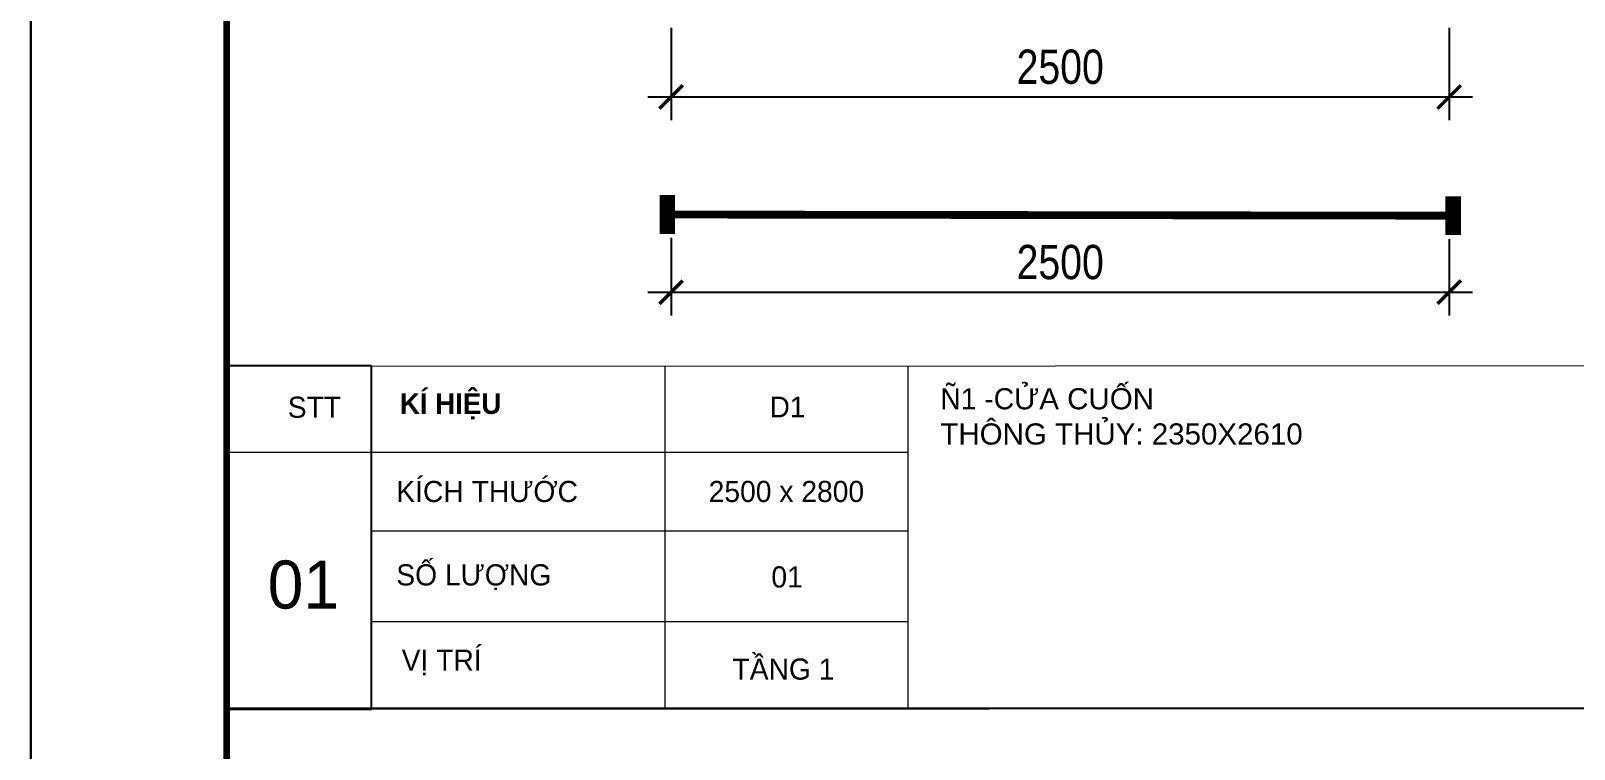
# Model space of a CAD drawing. Header units: inches. Extents: x 236662 to 497023, y -248575 to 81795.
# Drawn here: x 282445 to 287403, y -243015 to -240708 of the extents above; entities that cross this region are included whole.
import ezdxf

# ---------------------------------------------------------------- set-up
doc = ezdxf.new("R2010")
doc.units = ezdxf.units.IN
doc.header["$LTSCALE"] = 10
doc.header["$MEASUREMENT"] = 0
doc.linetypes.add('DASHED2', pattern=[0.375, 0.25, -0.125])
for name, color, linetype, lineweight in [('02. HP_BE TONG', 1, 'Continuous', 35), ('06. HP_THAY 1', 134, 'Continuous', 15), ('GHICHU', 7, 'Continuous', 9)]:
    doc.layers.add(name, color=color, linetype=linetype, lineweight=lineweight)
for name, color, linetype in [('04. HP_CUA', 153, 'Continuous'), ('07. HP_KY HIEU', 43, 'Continuous'), ('08. HP_DIM', 118, 'Continuous')]:
    doc.layers.add(name, color=color, linetype=linetype)
doc.layers.add('Tpl_Bound', color=1, linetype='Continuous', plot=False)
doc.styles.add('AVO', font='VNI-Avo-Bold.TTF')
doc.styles.add('text2', font='VHELVCN.TTF')
doc.styles.add('VNI-SMISS', font='VSWISC.TTF')
doc.dimstyles.new('AL-100 (1-50)', dxfattribs={"dimscale": 0.5, "dimtxt": 220, "dimasz": 150, "dimexe": 150, "dimexo": 150, "dimgap": 80, "dimtad": 1, "dimdec": 0, "dimzin": 9, "dimtxsty": 'text2', "dimblk": 'ARCHTICK', "dimcen": 1, "dimdle": 150, "dimclrd": 256, "dimclre": 256, "dimclrt": 7, "dimadec": 0, "dimazin": 0, "dimtfac": 1, "dimtdec": 0, "dimtix": 1, "dimtmove": 2, "dimatfit": 3, "dimldrblk": 'ARCHTICK', "dimfxl": 1, "dimtolj": 1, "dimtzin": 0, "dimlwd": -1, "dimlwe": -1, "dimarcsym": 0})

# ---------------------------------------------------------------- blocks, each defined once
blk = doc.blocks.new('KHUNG TEN A-3')
at = {"layer": '02. HP_BE TONG', "color": 1, "const_width": 0.5}
blk.add_lwpolyline([(15.00000000000011, 5.000000000000682), (414.9999999999998, 5.000000000000682), (414.9999999999998, 292), (15.00000000000011, 292)], close=True, dxfattribs=at)
at = {"layer": '06. HP_THAY 1'}
blk.add_lwpolyline([(1.137e-13, 297), (420.0000000000002, 297), (420.0000000000002, 6.821e-13), (1.137e-13, 6.821e-13)], close=True, dxfattribs=at)
at = {"layer": 'Defpoints'}
blk.add_lwpolyline([(1.137e-13, 6.821e-13), (419.9999999999998, 6.821e-13), (419.9999999999998, 297), (1.137e-13, 297)], close=True, dxfattribs=at)
blk = doc.blocks.new('_ArchTick')
at = {"color": 0, "linetype": 'ByBlock', "const_width": 0.15}
blk.add_lwpolyline([(-0.5, -0.5), (0.5, 0.5)], dxfattribs=at)
blk = doc.blocks.new('*D1272')
at = {"layer": '08. HP_DIM', "transparency": 16777216}
for p, q in [((284502.0585223581, -241372.7576513001), (284502.0585223581, -241622.3098229482)), ((287002.0585223582, -241376.4976073807), (287002.0585223582, -241622.3098229482)), ((284427.0585223581, -241547.3098229482), (287077.0585223582, -241547.3098229482))]:
    blk.add_line(p, q, dxfattribs=at)
at = {"layer": 'Defpoints', "color": 0, "transparency": 16777216}
for p in [(284502.0585223581, -241297.7576513001), (287002.0585223582, -241301.4976073807), (287002.0585223582, -241547.3098229482)]:
    blk.add_point(p, dxfattribs=at)
at = {"layer": '08. HP_DIM', "transparency": 16777216, "xscale": 75, "yscale": 75, "zscale": 75, "rotation": 180}
blk.add_blockref('_ArchTick', (284502.0585223581, -241547.3098229482), dxfattribs=at)
at = {"layer": '08. HP_DIM', "transparency": 16777216, "xscale": 75, "yscale": 75, "zscale": 75}
blk.add_blockref('_ArchTick', (287002.0585223582, -241547.3098229482), dxfattribs=at)
at = {"layer": '08. HP_DIM', "color": 7, "transparency": 16777216, "insert": (285752.0585223582, -241451.1364896149), "char_height": 110, "attachment_point": 5, "style": 'text2'}
blk.add_mtext('\\A1;2500', dxfattribs=at)
blk = doc.blocks.new('*D1274')
at = {"layer": '08. HP_DIM', "transparency": 16777216}
for p, q in [((284502.0585223581, -240697.918535547), (284502.0585223581, -240995.0122151301)), ((287002.0585223582, -240697.918535547), (287002.0585223582, -240995.0122151301)), ((284427.0585223581, -240920.0122151301), (287077.0585223582, -240920.0122151301))]:
    blk.add_line(p, q, dxfattribs=at)
at = {"layer": 'Defpoints', "color": 0, "transparency": 16777216}
for p in [(284502.0585223581, -240622.918535547), (287002.0585223582, -240622.918535547), (287002.0585223582, -240920.0122151301)]:
    blk.add_point(p, dxfattribs=at)
at = {"layer": '08. HP_DIM', "transparency": 16777216, "xscale": 75, "yscale": 75, "zscale": 75, "rotation": 180}
blk.add_blockref('_ArchTick', (284502.0585223581, -240920.0122151301), dxfattribs=at)
at = {"layer": '08. HP_DIM', "transparency": 16777216, "xscale": 75, "yscale": 75, "zscale": 75}
blk.add_blockref('_ArchTick', (287002.0585223582, -240920.0122151301), dxfattribs=at)
at = {"layer": '08. HP_DIM', "color": 7, "transparency": 16777216, "insert": (285752.0585223582, -240823.8388817967), "char_height": 110, "attachment_point": 5, "style": 'text2'}
blk.add_mtext('\\A1;2500', dxfattribs=at)

msp = doc.modelspace()

# ---------------------------------------------------------------- linework, layer by layer
at = {"extrusion": (-0.0317872842735958, -2.4474067657e-06, 0.999494656590279), "elevation": -9315.993041583964}
msp.add_lwpolyline([(241806.0672796864, 283367.0009633544), (241806.0829515439, 282901.6479691772), (242908.3419846075, 282901.685090345), (242908.3263127501, 283367.0380845223)], close=True, dxfattribs=at)
at = {"layer": '04. HP_CUA', "const_width": 25.00000000000001}
for points in [[(284502.0585223581, -241347.7576513001), (284502.0585223581, -241247.7576513001), (284477.0585223582, -241247.7576513001), (284477.0585223582, -241347.7576513001)], [(287027.0585223582, -241351.4976073807), (287027.0585223582, -241251.4976073807), (287002.0585223582, -241251.4976073807), (287002.0585223582, -241351.4976073807)]]:
    msp.add_lwpolyline(points, close=True, dxfattribs=at)
at = {"layer": '04. HP_CUA', "linetype": 'DASHED2', "ltscale": 50, "const_width": 25.00000000000001}
msp.add_lwpolyline([(284502.0585223581, -241297.7576513001), (287002.0585223582, -241301.4976073807)], dxfattribs=at)
at = {"layer": '07. HP_KY HIEU'}
msp.add_line((297747.3517796373, -242884.4386358782, -318.6113195437673), (283073.4322439942, -242884.4386358782, -318.6113195437673), dxfattribs=at)
at = {"layer": 'GHICHU', "extrusion": (-0.0317872842735958, -2.4474067657e-06, 0.999494656590279)}
msp.add_line((283539.3596918106, -242886.4964133804, -303.7959620159362), (287932.8937019221, -242884.4326102576, -164.0668312244507), dxfattribs=at)
for points, elevation in [([(242906.6055560623, 287747.1978450746), (242908.3282333417, 283367.0380845868), (241806.8965425338, 283367.0009912819), (241805.1710119396, 287762.7565133538)], -9315.994227950943), ([(241806.7238861846, 284310.7129359991), (242908.2945296401, 284310.7912628312)], -9315.994227950943), ([(241806.8365452832, 285091.502825112), (242908.2682360913, 285091.5399132027)], -9315.99422795095), ([(242082.9962228742, 282901.6572948834), (242082.9224743576, 285091.5121232042)], -9315.994227950943), ([(242335.6282150045, 283367.0133084607), (242335.5701381606, 285091.5206317093)], -9315.99422795095), ([(242627.01262588, 283367.0231215164), (242626.9545490361, 285091.5304447651)], -9315.99422795095)]:
    msp.add_lwpolyline(points, dxfattribs=dict(at, elevation=elevation))
at = {"layer": 'Tpl_Bound', "color": 1}
msp.add_lwpolyline([(282444.5499781809, -248575.4826458538), (282444.5499781809, -236123.613782751), (300149.2264122116, -236123.613782751), (300149.2264122116, -248575.4826458538)], close=True, dxfattribs=at)

# ---------------------------------------------------------------- block references
at = {"color": 1, "xscale": 41.92548438755171, "yscale": 41.92548438755171, "zscale": 41.92548438755171}
msp.add_blockref('KHUNG TEN A-3', (282444.5499781809, -248575.4826458538, -318.6113195437673), dxfattribs=at)

# ---------------------------------------------------------------- texts
at = {"extrusion": (-0.0317872842735958, -2.4474067657e-06, 0.999494656590279), "char_height": 66.48360206804361, "attachment_point": 1, "text_direction": (0.9994946504680706, 0.0001106317095972, 0.0317872843497868), "style": 'AVO'}
for s, insert, width in [('KÍ HIEÄU', (283630.5178959323, -241871.7257454613, -300.8943403956874), 2771.728503199705), ('{\\fVNI-Avo|b0|i0|c0|p2;D1}', (284819.078390938, -241882.6472178153, -263.0941547191413), 133.5371207600156)]:
    msp.add_mtext(s, dxfattribs=dict(at, insert=insert, width=width))
at = {"linetype": 'ByBlock', "extrusion": (-0.0317872842735958, -2.4474067657e-06, 0.999494656590279), "insert": (283205.481671887, -242409.1004577485, -314.4132345345569), "char_height": 154.3048650313334, "width": 209.4255289790861, "attachment_point": 1, "text_direction": (0.9994946504680706, 0.0001106317095972, 0.0317872843497868), "style": 'VNI-SMISS'}
msp.add_mtext('{\\fVNI-Avo|b0|i0|c0|p2;01}', dxfattribs=at)
at = {"layer": 'GHICHU', "extrusion": (-0.0317872842735958, -2.4474067657e-06, 0.999494656590279), "char_height": 67.89414061378669, "text_direction": (0.9994946504680706, 0.0001106317095972, 0.0317872843497868), "style": 'AVO'}
for s, insert, width, attachment_point in [('{\\fVNI-Avo|b0|i0|c0|p2;Ñ1 -C\\fArial|b0|i0|c0|p34;ỬA CUỐN \\fVNI-Avo|b0|i0|c0|p2;\\P\\fArial|b0|i0|c0|p34;THÔNG THỦY: 2350X2610}', (285366.9090613866, -241855.5867315607, -245.6712346779599), 3340.635692033469, 1), ('{\\fVNI-Avo|b0|i0|c0|p2;STT}', (283269.9260690956, -241882.8186898384, -312.3623977582391), 243.5648121433058, 1), ('{\\fVNI-Avo|b0|i0|c0|p2;KÍCH THÖÔÙC}', (283618.7265694332, -242153.4599834415, -301.2700340156517), 4370.635049666486, 1), ('{\\fVNI-Avo|b0|i0|c0|p2;2500 x 2800}', (284622.4345875291, -242153.348886068, -269.3487504345622), 640.1101780869246, 1), ('{\\fVNI-Avo|b0|i0|c0|p2;SOÁ LÖÔÏNG}', (283618.7562094901, -242421.3234507575, -301.2697472646932), 4370.635049666486, 1), ('{\\fVNI-Avo|b0|i0|c0|p2;01}', (284874.4132620851, -242462.2676170979, -261.3357394030436), 491.4594397157141, 5), ('{\\fVNI-Avo|b0|i0|c0|p2;VÒ TRÍ}', (283636.0551621821, -242695.2315951607, -300.7202532192879), 4370.635049666486, 1), ('{\\fVNI-Avo|b0|i0|c0|p2;TAÀNG 1}', (284862.8544721739, -242758.2791454819, -261.704072539149), 491.4594397157141, 5)]:
    msp.add_mtext(s, dxfattribs=dict(at, insert=insert, width=width, attachment_point=attachment_point))

# ---------------------------------------------------------------- dimensions: what is measured, and where the dimension line sits
at = {"layer": '08. HP_DIM'}
for base, p1, p2, picture, middle in [((287002.0585223582, -240920.0122151301), (284502.0585223581, -240622.918535547), (287002.0585223582, -240622.918535547), '*D1274', (285752.0585223582, -240823.8388817967)), ((287002.0585223582, -241547.3098229482), (284502.0585223581, -241297.7576513001), (287002.0585223582, -241301.4976073807), '*D1272', (285752.0585223582, -241451.1364896149))]:
    dim = msp.add_linear_dim(base=base, p1=p1, p2=p2, dimstyle='AL-100 (1-50)', dxfattribs=at)
    dim.commit()
    dim.dimension.update_dxf_attribs({"geometry": picture, "text_midpoint": middle})

doc.saveas('drawing.dxf')
